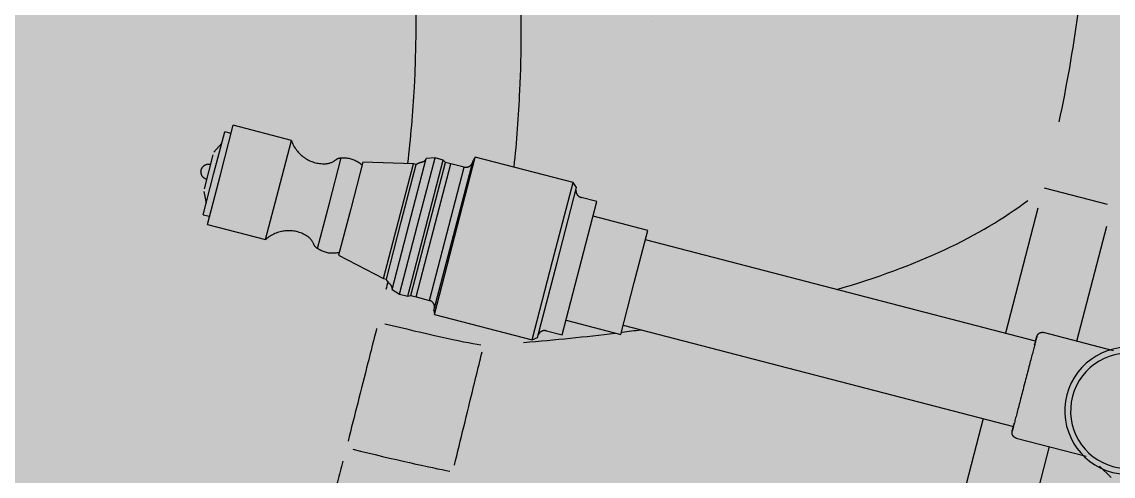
# Model space of a CAD drawing. Header units: inches. Extents: x 69197503 to 69201323, y 27704041 to 27705339.
# Drawn here: x 69201028.82 to 69201040.82, y 27704534.66 to 27704539.65 of the extents above; entities that cross this region are included whole.
import ezdxf

# ---------------------------------------------------------------- set-up
doc = ezdxf.new("R2010")
doc.units = ezdxf.units.IN
doc.header["$LTSCALE"] = 100
doc.header["$MEASUREMENT"] = 0
doc.layers.get('0').update_dxf_attribs({"linetype": 'CONTINUOUS'})
for name, color, linetype in [('P-SANR-FIXT', 2, 'CONTINUOUS'), ('Rooms-Category-Color', 7, 'CONTINUOUS'), ('Rooms-College-Color', 7, 'CONTINUOUS'), ('Rooms-Department-Color', 7, 'CONTINUOUS'), ('Rooms-Division-Color', 7, 'CONTINUOUS')]:
    doc.layers.add(name, color=color, linetype=linetype)

# ---------------------------------------------------------------- blocks, each defined once
blk = doc.blocks.new('POT FILLER - Chrome-3257093-ar1all Departments')
at = {"color": 0, "linetype": 'ByBlock', "lineweight": -2}
for p, q in [((0.668, -5.843), (0.758, -5.687)), ((-0.6, -6.01), (-0.6, -6.806)), ((0.6, -6.806), (0.6, -6.01)), ((-0.485, -6.867), (-0.485, -11.3)), ((0.485, -11.3), (0.485, -6.867)), ((-0.591, -11.3), (-0.591, -11.921)), ((0, -11.3), (-0.591, -11.3)), ((0.591, -11.3), (0, -11.3)), ((0.591, -11.921), (0.591, -11.3)), ((-0.758, -11.921), (-0.758, -12.101)), ((0, -11.921), (-0.758, -11.921)), ((0.758, -11.921), (0, -11.921)), ((0.758, -12.101), (0.758, -11.921)), ((-0.853, -12.177), (-0.895, -12.228)), ((-0.895, -12.228), (-0.895, -13.339)), ((0, -12.228), (-0.895, -12.228)), ((0, -12.177), (-0.853, -12.177)), ((0.853, -12.177), (0, -12.177)), ((0.895, -12.228), (0, -12.228)), ((0.895, -12.228), (0.853, -12.177)), ((0.895, -13.339), (0.895, -12.228)), ((-0.895, -13.339), (-0.853, -13.354)), ((0, -13.339), (-0.895, -13.339)), ((0, -13.354), (-0.853, -13.354)), ((-0.758, -13.43), (-0.756, -13.582)), ((0, -13.43), (-0.758, -13.43)), ((0.895, -13.339), (0, -13.339)), ((0.853, -13.354), (0, -13.354)), ((0.758, -13.43), (0, -13.43)), ((0.756, -13.582), (0.758, -13.43)), ((0.853, -13.354), (0.895, -13.339)), ((-0.756, -13.642), (-0.774, -13.673)), ((-0.774, -13.673), (-0.774, -13.765)), ((0, -13.673), (-0.774, -13.673)), ((-0.756, -13.582), (-0.756, -13.642)), ((0, -13.582), (-0.756, -13.582)), ((0, -13.642), (-0.756, -13.642)), ((0.756, -13.582), (0, -13.582)), ((0.756, -13.642), (0, -13.642)), ((0.774, -13.673), (0, -13.673)), ((0.756, -13.642), (0.756, -13.582)), ((0.774, -13.673), (0.756, -13.642)), ((0.774, -13.765), (0.774, -13.673)), ((-0.774, -13.765), (-0.743, -13.856)), ((0, -13.765), (-0.774, -13.765)), ((0.774, -13.765), (0, -13.765)), ((0.743, -13.856), (0.774, -13.765)), ((0, -13.856), (-0.743, -13.856)), ((0.743, -13.856), (0, -13.856)), ((-0.652, -13.947), (-0.652, -13.978)), ((0, -13.947), (-0.652, -13.947)), ((-0.652, -13.978), (-0.528, -14.522)), ((0, -13.978), (-0.652, -13.978)), ((0.652, -13.947), (0, -13.947)), ((0.652, -13.978), (0, -13.978)), ((0.528, -14.522), (0.652, -13.978)), ((0.652, -13.978), (0.652, -13.947)), ((-0.528, -14.522), (0, -14.522)), ((0, -14.522), (0.528, -14.522)), ((0, -14.764), (-0.516, -14.764)), ((0.516, -14.764), (0, -14.764)), ((-0.564, -15.342), (-0.564, -16.003)), ((0, -15.342), (-0.564, -15.342)), ((0.564, -15.342), (0, -15.342)), ((0.564, -16.003), (0.564, -15.342)), ((0, -16.003), (-0.564, -16.003)), ((-0.471, -16.003), (-0.471, -16.075)), ((0, -16.075), (-0.471, -16.075)), ((-0.34, -16.075), (-0.223, -16.134)), ((0.564, -16.003), (0, -16.003)), ((0.471, -16.075), (0, -16.075)), ((0.223, -16.134), (0.34, -16.075)), ((0.471, -16.075), (0.471, -16.003)), ((0, -16.134), (-0.193, -16.134)), ((0.193, -16.134), (0, -16.134))]:
    blk.add_line(p, q, dxfattribs=at)
at = {"color": 0, "linetype": 'ByBlock', "lineweight": -2, "flags": 128}
for points in [[(-0.539, -6.867), (-0.542, -6.867), (-0.544, -6.867), (-0.546, -6.866), (-0.549, -6.866), (-0.551, -6.865), (-0.554, -6.865), (-0.556, -6.864), (-0.558, -6.864), (-0.561, -6.863), (-0.563, -6.862), (-0.565, -6.861), (-0.567, -6.86), (-0.569, -6.859), (-0.571, -6.857), (-0.573, -6.856), (-0.575, -6.855), (-0.577, -6.853), (-0.579, -6.852), (-0.581, -6.85), (-0.583, -6.848), (-0.584, -6.847), (-0.586, -6.845), (-0.587, -6.843), (-0.589, -6.841), (-0.59, -6.839), (-0.591, -6.837), (-0.593, -6.835), (-0.594, -6.832), (-0.595, -6.83), (-0.596, -6.828), (-0.597, -6.826), (-0.597, -6.823), (-0.598, -6.821), (-0.599, -6.819), (-0.599, -6.816), (-0.599, -6.814), (-0.6, -6.811), (-0.6, -6.809), (-0.6, -6.807), (-0.6, -6.806)], [(0.6, -6.806), (0.6, -6.808), (0.6, -6.811), (0.599, -6.813), (0.599, -6.816), (0.599, -6.818), (0.598, -6.82), (0.597, -6.823), (0.597, -6.825), (0.596, -6.827), (0.595, -6.83), (0.594, -6.832), (0.593, -6.834), (0.592, -6.836), (0.591, -6.838), (0.589, -6.84), (0.588, -6.842), (0.586, -6.844), (0.585, -6.846), (0.583, -6.848), (0.581, -6.85), (0.58, -6.851), (0.578, -6.853), (0.576, -6.854), (0.574, -6.856), (0.572, -6.857), (0.57, -6.858), (0.568, -6.86), (0.566, -6.861), (0.563, -6.862), (0.561, -6.863), (0.559, -6.863), (0.557, -6.864), (0.554, -6.865), (0.552, -6.865), (0.549, -6.866), (0.547, -6.866), (0.545, -6.866), (0.542, -6.867), (0.54, -6.867), (0.539, -6.867)], [(-0.442, -6.867), (-0.454, -6.867), (-0.465, -6.867), (-0.475, -6.867), (-0.485, -6.867), (-0.494, -6.867), (-0.502, -6.867), (-0.51, -6.867), (-0.516, -6.867), (-0.522, -6.867), (-0.527, -6.867), (-0.531, -6.867), (-0.534, -6.867), (-0.537, -6.867), (-0.538, -6.867), (-0.539, -6.867), (-0.539, -6.867)], [(-0.539, -6.867), (-0.539, -6.867), (-0.537, -6.867), (-0.535, -6.867), (-0.532, -6.867), (-0.528, -6.867), (-0.524, -6.867), (-0.518, -6.867), (-0.512, -6.867), (-0.505, -6.867), (-0.497, -6.867), (-0.488, -6.867), (-0.478, -6.867), (-0.468, -6.867), (-0.457, -6.867), (-0.445, -6.867), (-0.432, -6.867), (-0.419, -6.867), (-0.405, -6.867), (-0.391, -6.867), (-0.376, -6.867), (-0.36, -6.867), (-0.343, -6.867), (-0.327, -6.867), (-0.309, -6.867), (-0.291, -6.867), (-0.273, -6.867), (-0.254, -6.867), (-0.235, -6.867), (-0.215, -6.867), (-0.195, -6.867), (-0.175, -6.867), (-0.155, -6.867), (-0.134, -6.867), (-0.113, -6.867), (-0.092, -6.867), (-0.07, -6.867), (-0.049, -6.867), (-0.027, -6.867), (-0.006, -6.867), (0, -6.867)], [(0, -6.867), (0.022, -6.867), (0.043, -6.867), (0.065, -6.867), (0.086, -6.867), (0.107, -6.867), (0.128, -6.867), (0.149, -6.867), (0.17, -6.867), (0.19, -6.867), (0.21, -6.867), (0.23, -6.867), (0.249, -6.867), (0.268, -6.867), (0.286, -6.867), (0.304, -6.867), (0.322, -6.867), (0.339, -6.867), (0.355, -6.867), (0.371, -6.867), (0.387, -6.867), (0.401, -6.867), (0.416, -6.867), (0.429, -6.867), (0.442, -6.867), (0.454, -6.867), (0.465, -6.867), (0.475, -6.867), (0.485, -6.867), (0.494, -6.867), (0.502, -6.867), (0.51, -6.867), (0.516, -6.867), (0.522, -6.867), (0.527, -6.867), (0.531, -6.867), (0.534, -6.867), (0.537, -6.867), (0.538, -6.867), (0.539, -6.867), (0.539, -6.867)], [(0.539, -6.867), (0.539, -6.867), (0.537, -6.867), (0.535, -6.867), (0.532, -6.867), (0.528, -6.867), (0.524, -6.867), (0.518, -6.867), (0.512, -6.867), (0.505, -6.867), (0.497, -6.867), (0.488, -6.867), (0.478, -6.867), (0.468, -6.867), (0.457, -6.867), (0.445, -6.867)], [(-0.822, -12.177), (-0.819, -12.176), (-0.816, -12.175), (-0.813, -12.174), (-0.81, -12.174), (-0.807, -12.172), (-0.804, -12.171), (-0.802, -12.17), (-0.799, -12.169), (-0.796, -12.167), (-0.794, -12.165), (-0.791, -12.164), (-0.789, -12.162), (-0.786, -12.16), (-0.784, -12.158), (-0.782, -12.156), (-0.779, -12.154), (-0.777, -12.151), (-0.775, -12.149), (-0.773, -12.147), (-0.772, -12.144), (-0.77, -12.141), (-0.768, -12.139), (-0.767, -12.136), (-0.766, -12.133), (-0.764, -12.13), (-0.763, -12.128), (-0.762, -12.125), (-0.761, -12.122), (-0.761, -12.119), (-0.76, -12.116), (-0.759, -12.113), (-0.759, -12.11), (-0.759, -12.107), (-0.758, -12.104), (-0.758, -12.101)], [(0.758, -12.101), (0.758, -12.104), (0.759, -12.107), (0.759, -12.11), (0.759, -12.113), (0.76, -12.116), (0.761, -12.119), (0.761, -12.122), (0.762, -12.125), (0.763, -12.128), (0.764, -12.131), (0.766, -12.134), (0.767, -12.136), (0.769, -12.139), (0.77, -12.142), (0.772, -12.144), (0.774, -12.147), (0.776, -12.149), (0.778, -12.152), (0.78, -12.154), (0.782, -12.156), (0.784, -12.158), (0.786, -12.16), (0.789, -12.162), (0.791, -12.164), (0.794, -12.166), (0.796, -12.167), (0.799, -12.169), (0.802, -12.17), (0.805, -12.171), (0.808, -12.173), (0.81, -12.174), (0.813, -12.175), (0.816, -12.175), (0.819, -12.176), (0.822, -12.177)], [(-0.758, -13.43), (-0.758, -13.427), (-0.759, -13.424), (-0.759, -13.421), (-0.759, -13.418), (-0.76, -13.415), (-0.761, -13.412), (-0.761, -13.409), (-0.762, -13.406), (-0.763, -13.403), (-0.764, -13.4), (-0.766, -13.398), (-0.767, -13.395), (-0.769, -13.392), (-0.77, -13.389), (-0.772, -13.387), (-0.774, -13.384), (-0.776, -13.382), (-0.778, -13.38), (-0.78, -13.377), (-0.782, -13.375), (-0.784, -13.373), (-0.786, -13.371), (-0.789, -13.369), (-0.791, -13.367), (-0.794, -13.366), (-0.796, -13.364), (-0.799, -13.362), (-0.802, -13.361), (-0.805, -13.36), (-0.808, -13.359), (-0.81, -13.358), (-0.813, -13.357), (-0.816, -13.356), (-0.819, -13.355), (-0.822, -13.354)], [(0.822, -13.354), (0.819, -13.355), (0.816, -13.356), (0.813, -13.357), (0.81, -13.358), (0.807, -13.359), (0.804, -13.36), (0.802, -13.361), (0.799, -13.363), (0.796, -13.364), (0.794, -13.366), (0.791, -13.367), (0.789, -13.369), (0.786, -13.371), (0.784, -13.373), (0.782, -13.375), (0.779, -13.378), (0.777, -13.38), (0.775, -13.382), (0.773, -13.385), (0.772, -13.387), (0.77, -13.39), (0.768, -13.392), (0.767, -13.395), (0.766, -13.398), (0.764, -13.401), (0.763, -13.404), (0.762, -13.406), (0.761, -13.409), (0.761, -13.412), (0.76, -13.415), (0.759, -13.418), (0.759, -13.421), (0.759, -13.425), (0.758, -13.428), (0.758, -13.43)], [(-0.692, -13.899), (-0.693, -13.896), (-0.695, -13.893), (-0.696, -13.891), (-0.698, -13.888), (-0.699, -13.886), (-0.701, -13.883), (-0.703, -13.881), (-0.705, -13.879), (-0.707, -13.876), (-0.709, -13.874), (-0.711, -13.872), (-0.713, -13.87), (-0.716, -13.868), (-0.718, -13.867), (-0.721, -13.865), (-0.723, -13.864), (-0.726, -13.862), (-0.729, -13.861), (-0.731, -13.86), (-0.734, -13.858), (-0.737, -13.857), (-0.74, -13.857), (-0.743, -13.856), (-0.743, -13.856)], [(-0.652, -13.947), (-0.655, -13.944), (-0.659, -13.942), (-0.662, -13.939), (-0.666, -13.936), (-0.669, -13.933), (-0.672, -13.93), (-0.675, -13.926), (-0.677, -13.923), (-0.68, -13.919), (-0.683, -13.916), (-0.685, -13.912), (-0.687, -13.908), (-0.689, -13.904), (-0.691, -13.9), (-0.692, -13.899)], [(0.692, -13.899), (0.69, -13.903), (0.688, -13.907), (0.686, -13.91), (0.684, -13.914), (0.681, -13.918), (0.679, -13.921), (0.676, -13.925), (0.673, -13.928), (0.67, -13.931), (0.667, -13.934), (0.664, -13.937), (0.66, -13.94), (0.657, -13.943), (0.653, -13.946), (0.652, -13.947)], [(0.743, -13.856), (0.74, -13.856), (0.737, -13.857), (0.735, -13.858), (0.732, -13.859), (0.729, -13.861), (0.726, -13.862), (0.724, -13.863), (0.721, -13.865), (0.719, -13.866), (0.716, -13.868), (0.714, -13.87), (0.712, -13.872), (0.709, -13.874), (0.707, -13.876), (0.705, -13.878), (0.703, -13.88), (0.701, -13.883), (0.7, -13.885), (0.698, -13.888), (0.696, -13.89), (0.695, -13.893), (0.693, -13.895), (0.692, -13.898), (0.692, -13.899)], [(-0.516, -14.764), (-0.52, -14.753), (-0.523, -14.741), (-0.526, -14.73), (-0.528, -14.718), (-0.53, -14.707), (-0.532, -14.695), (-0.533, -14.683), (-0.533, -14.671), (-0.533, -14.659), (-0.533, -14.647), (-0.532, -14.635), (-0.531, -14.624), (-0.529, -14.612), (-0.526, -14.6), (-0.524, -14.589), (-0.52, -14.577), (-0.517, -14.566), (-0.513, -14.555), (-0.508, -14.544), (-0.503, -14.533), (-0.498, -14.523), (-0.497, -14.522)], [(0.497, -14.522), (0.503, -14.532), (0.508, -14.543), (0.512, -14.554), (0.516, -14.565), (0.52, -14.576), (0.523, -14.588), (0.526, -14.599), (0.529, -14.611), (0.53, -14.623), (0.532, -14.634), (0.533, -14.646), (0.533, -14.658), (0.533, -14.67), (0.533, -14.682), (0.532, -14.694), (0.53, -14.705), (0.529, -14.717), (0.526, -14.729), (0.523, -14.74), (0.52, -14.752), (0.516, -14.763), (0.516, -14.764)], [(-0.479, -14.817), (-0.482, -14.814), (-0.485, -14.812), (-0.488, -14.809), (-0.491, -14.806), (-0.494, -14.803), (-0.497, -14.8), (-0.499, -14.797), (-0.502, -14.793), (-0.504, -14.79), (-0.506, -14.786), (-0.508, -14.783), (-0.51, -14.779), (-0.512, -14.775), (-0.513, -14.771), (-0.515, -14.767), (-0.516, -14.764)], [(-0.409, -14.917), (-0.412, -14.909), (-0.414, -14.902), (-0.417, -14.895), (-0.42, -14.888), (-0.424, -14.881), (-0.428, -14.874), (-0.432, -14.867), (-0.436, -14.861), (-0.441, -14.854), (-0.446, -14.848), (-0.451, -14.842), (-0.456, -14.837), (-0.462, -14.831), (-0.468, -14.826), (-0.474, -14.821), (-0.479, -14.817)], [(0.479, -14.817), (0.473, -14.822), (0.467, -14.827), (0.461, -14.832), (0.456, -14.837), (0.45, -14.843), (0.445, -14.849), (0.44, -14.855), (0.436, -14.862), (0.431, -14.868), (0.427, -14.875), (0.424, -14.882), (0.42, -14.889), (0.417, -14.896), (0.414, -14.903), (0.411, -14.91), (0.409, -14.917)], [(0.516, -14.764), (0.515, -14.768), (0.513, -14.772), (0.512, -14.776), (0.51, -14.779), (0.508, -14.783), (0.506, -14.787), (0.504, -14.79), (0.502, -14.794), (0.499, -14.797), (0.497, -14.8), (0.494, -14.803), (0.491, -14.806), (0.488, -14.809), (0.485, -14.812), (0.482, -14.815), (0.479, -14.817)], [(-0.564, -15.342), (-0.551, -15.333), (-0.539, -15.324), (-0.527, -15.315), (-0.516, -15.305), (-0.505, -15.294), (-0.495, -15.284), (-0.485, -15.272), (-0.475, -15.261), (-0.466, -15.249), (-0.457, -15.236), (-0.449, -15.224), (-0.441, -15.211), (-0.434, -15.197), (-0.428, -15.184), (-0.422, -15.17), (-0.416, -15.156), (-0.411, -15.142), (-0.407, -15.127), (-0.403, -15.112), (-0.4, -15.098), (-0.397, -15.083), (-0.395, -15.068), (-0.394, -15.053), (-0.393, -15.038), (-0.393, -15.023), (-0.393, -15.008), (-0.394, -14.993), (-0.396, -14.978), (-0.398, -14.963), (-0.401, -14.948), (-0.405, -14.933), (-0.409, -14.919), (-0.409, -14.917)], [(0.409, -14.917), (0.405, -14.931), (0.402, -14.946), (0.399, -14.961), (0.396, -14.976), (0.395, -14.991), (0.394, -15.006), (0.393, -15.021), (0.393, -15.036), (0.394, -15.051), (0.395, -15.066), (0.397, -15.081), (0.4, -15.096), (0.403, -15.111), (0.406, -15.125), (0.411, -15.14), (0.415, -15.154), (0.421, -15.168), (0.427, -15.182), (0.433, -15.196), (0.44, -15.209), (0.448, -15.222), (0.456, -15.235), (0.465, -15.247), (0.474, -15.259), (0.483, -15.271), (0.493, -15.282), (0.504, -15.293), (0.515, -15.304), (0.526, -15.314), (0.538, -15.323), (0.55, -15.332), (0.562, -15.341), (0.564, -15.342)], [(0, -16.22), (-0.003, -16.22), (-0.007, -16.22), (-0.01, -16.219), (-0.014, -16.219), (-0.017, -16.218), (-0.02, -16.218), (-0.024, -16.217), (-0.027, -16.216), (-0.03, -16.215), (-0.033, -16.213), (-0.037, -16.212), (-0.04, -16.21), (-0.043, -16.209), (-0.046, -16.207), (-0.048, -16.205), (-0.051, -16.203), (-0.054, -16.201), (-0.057, -16.199), (-0.059, -16.196), (-0.062, -16.194), (-0.064, -16.191), (-0.066, -16.189), (-0.068, -16.186), (-0.07, -16.183), (-0.072, -16.181), (-0.074, -16.178), (-0.076, -16.175), (-0.077, -16.172), (-0.079, -16.168), (-0.08, -16.165), (-0.081, -16.162), (-0.082, -16.159), (-0.083, -16.155), (-0.084, -16.152), (-0.085, -16.149), (-0.085, -16.145), (-0.085, -16.142), (-0.086, -16.139), (-0.086, -16.135), (-0.086, -16.134)], [(0.086, -16.134), (0.086, -16.138), (0.086, -16.141), (0.085, -16.144), (0.085, -16.148), (0.084, -16.151), (0.083, -16.155), (0.082, -16.158), (0.081, -16.161), (0.08, -16.164), (0.079, -16.168), (0.078, -16.171), (0.076, -16.174), (0.074, -16.177), (0.073, -16.18), (0.071, -16.183), (0.069, -16.185), (0.067, -16.188), (0.065, -16.191), (0.062, -16.193), (0.06, -16.196), (0.057, -16.198), (0.055, -16.2), (0.052, -16.202), (0.049, -16.205), (0.046, -16.206), (0.043, -16.208), (0.04, -16.21), (0.037, -16.211), (0.034, -16.213), (0.031, -16.214), (0.028, -16.215), (0.025, -16.216), (0.021, -16.217), (0.018, -16.218), (0.015, -16.219), (0.011, -16.219), (0.008, -16.22), (0.004, -16.22), (0.001, -16.22), (0, -16.22)]]:
    blk.add_lwpolyline(points, dxfattribs=at)
at = {"color": 0, "linetype": 'ByBlock', "lineweight": -2}
for radius, start, end in [(0.699, 90, 270), (0.699, 270, 90), (0.635, 90, 270), (0.635, 270, 90)]:
    blk.add_arc((0, -5.687), radius, start, end, dxfattribs=at)
blk = doc.blocks.new('Polarpool - polarpool_plan_dwg-3382656-ar1all Departments')
for p, q in [((38.55385, 105.67217), (38.48301, 105.67217)), ((38.64802, 105.67217), (38.59203, 105.67217)), ((38.65719, 105.67183), (38.65719, 105.64363)), ((38.48301, 105.64138), (38.54932, 105.64138)), ((38.59655, 105.64138), (38.64802, 105.64138))]:
    blk.add_line(p, q)
blk.add_arc((38.57293, 107.17754), 1.72821, 270.51178, 315.00019)
for centre, major_axis, ratio, start_param, end_param in [((38.47384, 105.93122), (-0.00064, 0.04651), 0.031213, 1.53449, 2.665702), ((38.53009, 105.93204), (-0.00071, 0.0465), 0.034934, 1.543771, 2.665445), ((38.92313, 108.45622), (0.21583, 2.80282), 0.178021, 2.756583, 2.792369), ((38.92313, 108.45622), (0.21583, 2.80282), 0.178021, 2.795215, 2.803023), ((38.92313, 108.45622), (0.21583, 2.80282), 0.178021, 2.894901, 3.023839)]:
    blk.add_ellipse(centre, major_axis=major_axis, ratio=ratio, start_param=start_param, end_param=end_param)
for points, knots in [([(38.79152, 106.00809), (38.78526, 106.00442), (38.77892, 106.00088), (38.75541, 105.98838), (38.73776, 105.98023), (38.6909, 105.96168), (38.6612, 105.95289), (38.61996, 105.94454), (38.60901, 105.94268), (38.59801, 105.94116)], [-17.788751, -17.788751, -17.788751, -17.788751, -16.384376, -16.384376, -12.639376, -12.639376, -6.647375, -6.647375, -4.503287, -4.503287, -4.503287, -4.503287]), ([(38.60823, 105.89611), (38.61917, 105.89778), (38.63006, 105.89976), (38.67373, 105.909), (38.70584, 105.91875), (38.75652, 105.93913), (38.77561, 105.94805), (38.80105, 105.96167), (38.80791, 105.96553), (38.81468, 105.96952)], [4.674449, 4.674449, 4.674449, 4.674449, 6.647375, 6.647375, 12.639376, 12.639376, 16.384376, 16.384376, 17.788751, 17.788751, 17.788751, 17.788751]), ([(38.46621, 105.93578), (38.46315, 105.93578), (38.46009, 105.93579), (38.44887, 105.93586), (38.44071, 105.936), (38.41949, 105.93657), (38.40645, 105.93713), (38.381, 105.93864), (38.3686, 105.93957), (38.35622, 105.9407)], [0.396654, 0.396654, 0.396654, 0.396654, 0.991636, 0.991636, 2.578254, 2.578254, 5.116842, 5.116842, 7.536434, 7.536434, 7.536434, 7.536434]), ([(38.5256, 105.93615), (38.5242, 105.93614), (38.5228, 105.93613), (38.51765, 105.93609), (38.51391, 105.93607), (38.50419, 105.93601), (38.49821, 105.93597), (38.48653, 105.93589), (38.48083, 105.93586), (38.47514, 105.93582)], [0.181532, 0.181532, 0.181532, 0.181532, 0.45383, 0.45383, 1.179957, 1.179957, 2.341762, 2.341762, 3.449107, 3.449107, 3.449107, 3.449107]), ([(39.14382, 105.90258), (39.13045, 105.88595), (39.1162, 105.87002), (39.07257, 105.82612), (39.0411, 105.80023), (38.97369, 105.7551), (38.93774, 105.73588), (38.8619, 105.70438), (38.82192, 105.69228), (38.74994, 105.67806), (38.71828, 105.67425), (38.68651, 105.67282)], [-37.673995, -37.673995, -37.673995, -37.673995, -33.338495, -33.338495, -25.103348, -25.103348, -16.868195, -16.868195, -8.4341, -8.4341, -1.982842, -1.982842, -1.982842, -1.982842]), ([(38.47665, 105.88866), (38.48237, 105.88874), (38.48809, 105.88882), (38.49981, 105.88899), (38.50581, 105.88908), (38.51556, 105.88923), (38.51931, 105.88929), (38.52447, 105.88936), (38.52587, 105.88939), (38.52728, 105.88941)], [-3.449107, -3.449107, -3.449107, -3.449107, -2.341762, -2.341762, -1.179957, -1.179957, -0.45383, -0.45383, -0.181532, -0.181532, -0.181532, -0.181532]), ([(38.68829, 105.6421), (38.72147, 105.64365), (38.75453, 105.64766), (38.82987, 105.66264), (38.87178, 105.67537), (38.9513, 105.70849), (38.98899, 105.7287), (39.05968, 105.77613), (39.09267, 105.80334), (39.14007, 105.8511), (39.15647, 105.86966), (39.17174, 105.88912)], [2.006535, 2.006535, 2.006535, 2.006535, 8.4341, 8.4341, 16.868195, 16.868195, 25.103348, 25.103348, 33.338495, 33.338495, 38.124164, 38.124164, 38.124164, 38.124164])]:
    blk.add_open_spline(points, degree=3, knots=knots)
for points in [[(38.54658, 105.93659), (38.54535, 105.93654), (38.54412, 105.9365), (38.54289, 105.93646)], [(38.68417, 105.85385), (38.68418, 105.85381), (38.6842, 105.85377), (38.68422, 105.85373)]]:
    blk.add_open_spline(points, degree=3)
blk = doc.blocks.new('Polarpool - Polarpool-3382658-ar1all Departments')
at = {"xscale": 25.40000000007192, "yscale": 25.40000000007192, "zscale": 25.40000000007192}
blk.add_blockref('Polarpool - polarpool_plan_dwg-3382656-ar1all Departments', (-979.752, -2712.933), dxfattribs=at)

msp = doc.modelspace()

# ---------------------------------------------------------------- hatches: boundary and pattern name
at = {"layer": 'Rooms-Category-Color', "true_color": 0xfbafa2}
msp.add_hatch(color=21, dxfattribs=at).paths.add_polyline_path([(69200849.325, 27704511.073), (69200893.724, 27704499.528), (69200895.8, 27704507.513), (69201035.408, 27704471.213), (69201067.367, 27704594.126), (69200883.361, 27704641.97), (69200880.561, 27704631.203), (69200876.811, 27704632.178), (69200862.373, 27704576.65), (69200866.123, 27704575.675)])
at = {"layer": 'Rooms-College-Color', "true_color": 0xffff64}
msp.add_hatch(color=51, dxfattribs=at).paths.add_polyline_path([(69200849.325, 27704511.073), (69200893.724, 27704499.528), (69200895.8, 27704507.513), (69201035.408, 27704471.213), (69201067.367, 27704594.126), (69200883.361, 27704641.97), (69200880.561, 27704631.203), (69200876.811, 27704632.178), (69200862.373, 27704576.65), (69200866.123, 27704575.675)])
at = {"layer": 'Rooms-Department-Color', "true_color": 0x604aed}
msp.add_hatch(color=173, dxfattribs=at).paths.add_polyline_path([(69200849.325, 27704511.073), (69200893.724, 27704499.528), (69200895.8, 27704507.513), (69201035.408, 27704471.213), (69201067.367, 27704594.126), (69200883.361, 27704641.97), (69200880.561, 27704631.203), (69200876.811, 27704632.178), (69200862.373, 27704576.65), (69200866.123, 27704575.675)])
at = {"layer": 'Rooms-Division-Color', "true_color": 0x604aed}
msp.add_hatch(color=173, dxfattribs=at).paths.add_polyline_path([(69200849.325, 27704511.073), (69200893.724, 27704499.528), (69200895.8, 27704507.513), (69201035.408, 27704471.213), (69201067.367, 27704594.126), (69200883.361, 27704641.97), (69200880.561, 27704631.203), (69200876.811, 27704632.178), (69200862.373, 27704576.65), (69200866.123, 27704575.675)])

# ---------------------------------------------------------------- block references
at = {"layer": 'P-SANR-FIXT'}
for name, p, rotation in [('Polarpool - Polarpool-3382658-ar1all Departments', (69201011.579, 27704543.02), 75.42494896880507), ('POT FILLER - Chrome-3257093-ar1all Departments', (69201046.488, 27704533.943), 255.4249489688047)]:
    msp.add_blockref(name, p, dxfattribs=dict(at, rotation=rotation))

doc.saveas('drawing.dxf')
